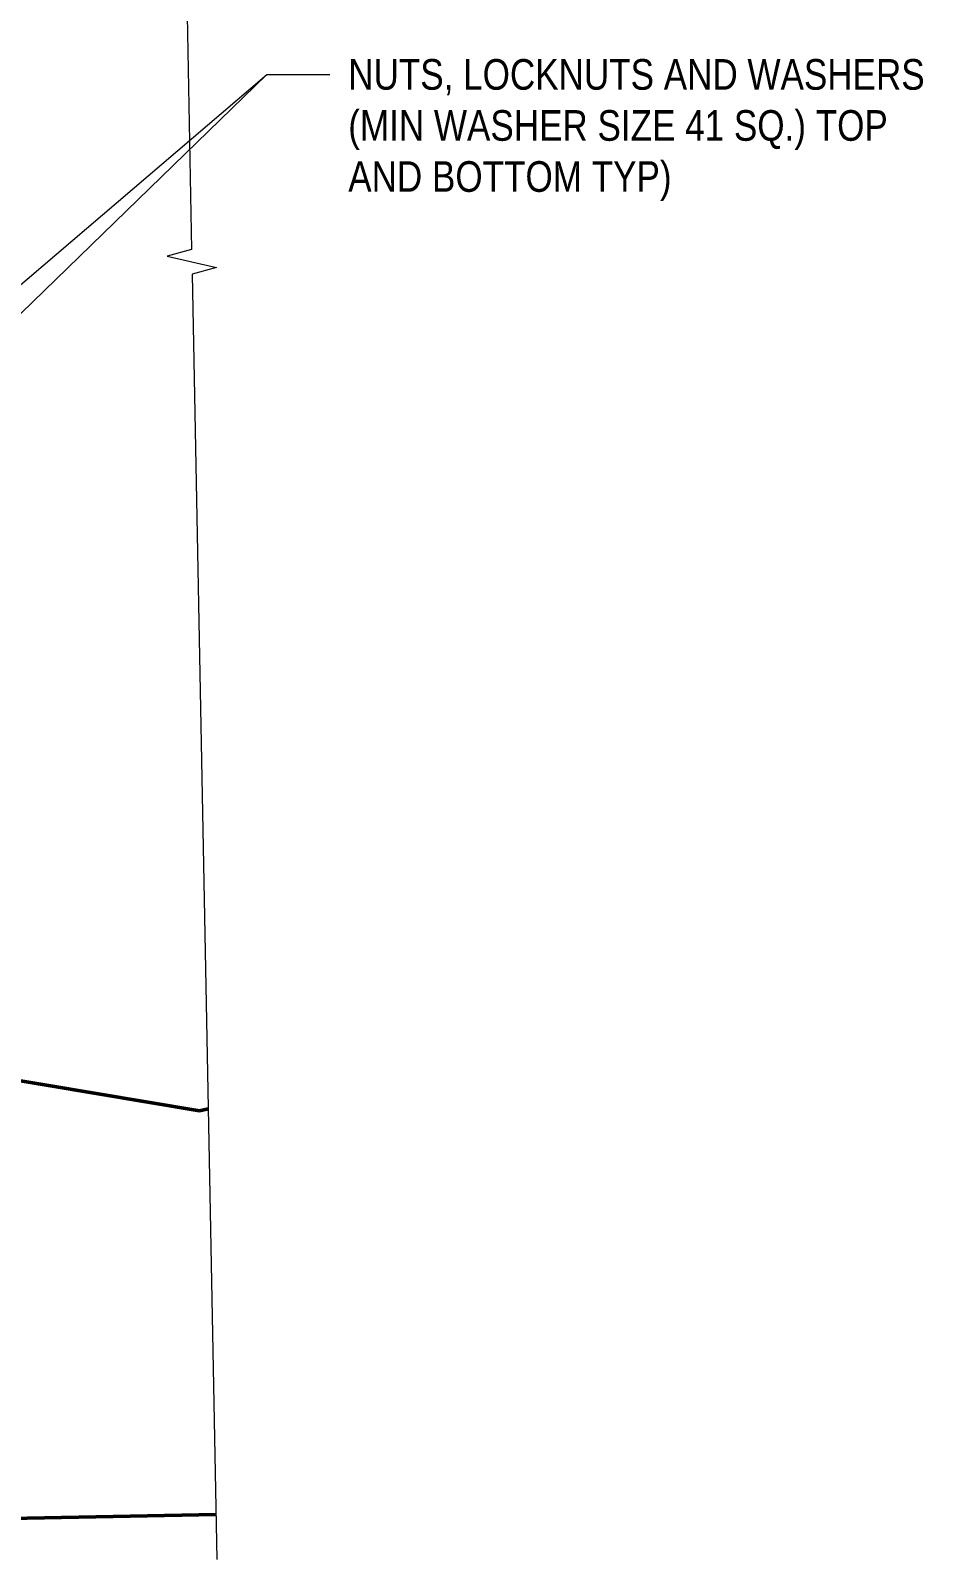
# Model space of a CAD drawing. Header units: metres. Extents: x 0.2 to 10.3, y 2.7 to 5.5.
# Drawn here: x 9.59 to 10.328, y 3.3 to 4.549 of the extents above; entities that cross this region are included whole.
import ezdxf

# ---------------------------------------------------------------- set-up
doc = ezdxf.new("R2010")
doc.units = ezdxf.units.M
doc.layers.add('A-DETL-GENF', color=7, linetype='Continuous', lineweight=9)
doc.layers.add('G-ANNO-TEXT', color=7, linetype='Continuous', lineweight=9)
doc.styles.add('Arial Narrow_2', font='ARIALN.TTF', dxfattribs={"height": 0.025})

# ---------------------------------------------------------------- blocks, each defined once
blk = doc.blocks.new('1815 DEEP SUPER-T GIRDER_2D - 1815 DEEP SUPER-T GIRDER_2D-V2-DRG-2873256 - TYPE 8 HANGER _12X100 DIA_')
at = {"layer": 'A-DETL-GENF', "lineweight": 50}
for p, q in [((0, -1.4248), (-0.2655, -1.3748)), ((0, -1.4248), (0.0072, -1.4235)), ((-0.3381, -1.7548), (0.007, -1.7548))]:
    blk.add_line(p, q, dxfattribs=at)
blk = doc.blocks.new('CS_DET_BreakLine_ViewScale - CS_Std BreakLine-7262547-DRG-2873256 - TYPE 8 HANGER _12X100 DIA_')
at = {"layer": 'A-DETL-GENF'}
for p, q in [((1.035, -0.02), (1.045, 0.02)), ((1.045, 0.02), (1.05, 0)), ((-0.02, 0), (1.03, 0)), ((1.03, 0), (1.035, -0.02)), ((1.05, 0), (2.1, 0))]:
    blk.add_line(p, q, dxfattribs=at)

msp = doc.modelspace()

# ---------------------------------------------------------------- linework, layer by layer
at = {"layer": 'G-ANNO-TEXT'}
for p, q in [((8.8897, 3.6452), (9.7829, 4.5128)), ((8.8898, 3.7501), (9.7829, 4.5128)), ((9.7829, 4.5128), (9.8344, 4.5128)), ((9.7829, 4.5128), (9.8344, 4.5128))]:
    msp.add_line(p, q, dxfattribs=at)

# ---------------------------------------------------------------- block references
at = {"layer": 'A-DETL-GENF', "rotation": 271.1085357865005}
msp.add_blockref('CS_DET_BreakLine_ViewScale - CS_Std BreakLine-7262547-DRG-2873256 - TYPE 8 HANGER _12X100 DIA_', (9.7015, 5.3995), dxfattribs=at)
at = {"layer": 'A-DETL-GENF', "color": 8, "true_color": 0x808080, "rotation": 1.145792304612802}
msp.add_blockref('1815 DEEP SUPER-T GIRDER_2D - 1815 DEEP SUPER-T GIRDER_2D-V2-DRG-2873256 - TYPE 8 HANGER _12X100 DIA_', (9.6993, 5.0909), dxfattribs=at)

# ---------------------------------------------------------------- texts
at = {"layer": 'G-ANNO-TEXT', "char_height": 0.025, "attachment_point": 1, "style": 'Arial Narrow_2', "bg_fill": 3, "box_fill_scale": 1, "bg_fill_color": 256, "bg_fill_transparency": 0}
for s, insert in [('NUTS, LOCKNUTS AND WASHERS ', (9.8494, 4.5253)), ('(MIN WASHER SIZE 41 SQ.) TOP ', (9.8494, 4.4836)), ('AND BOTTOM TYP)', (9.8494, 4.4419))]:
    msp.add_mtext(s, dxfattribs=dict(at, insert=insert))

doc.saveas('drawing.dxf')
